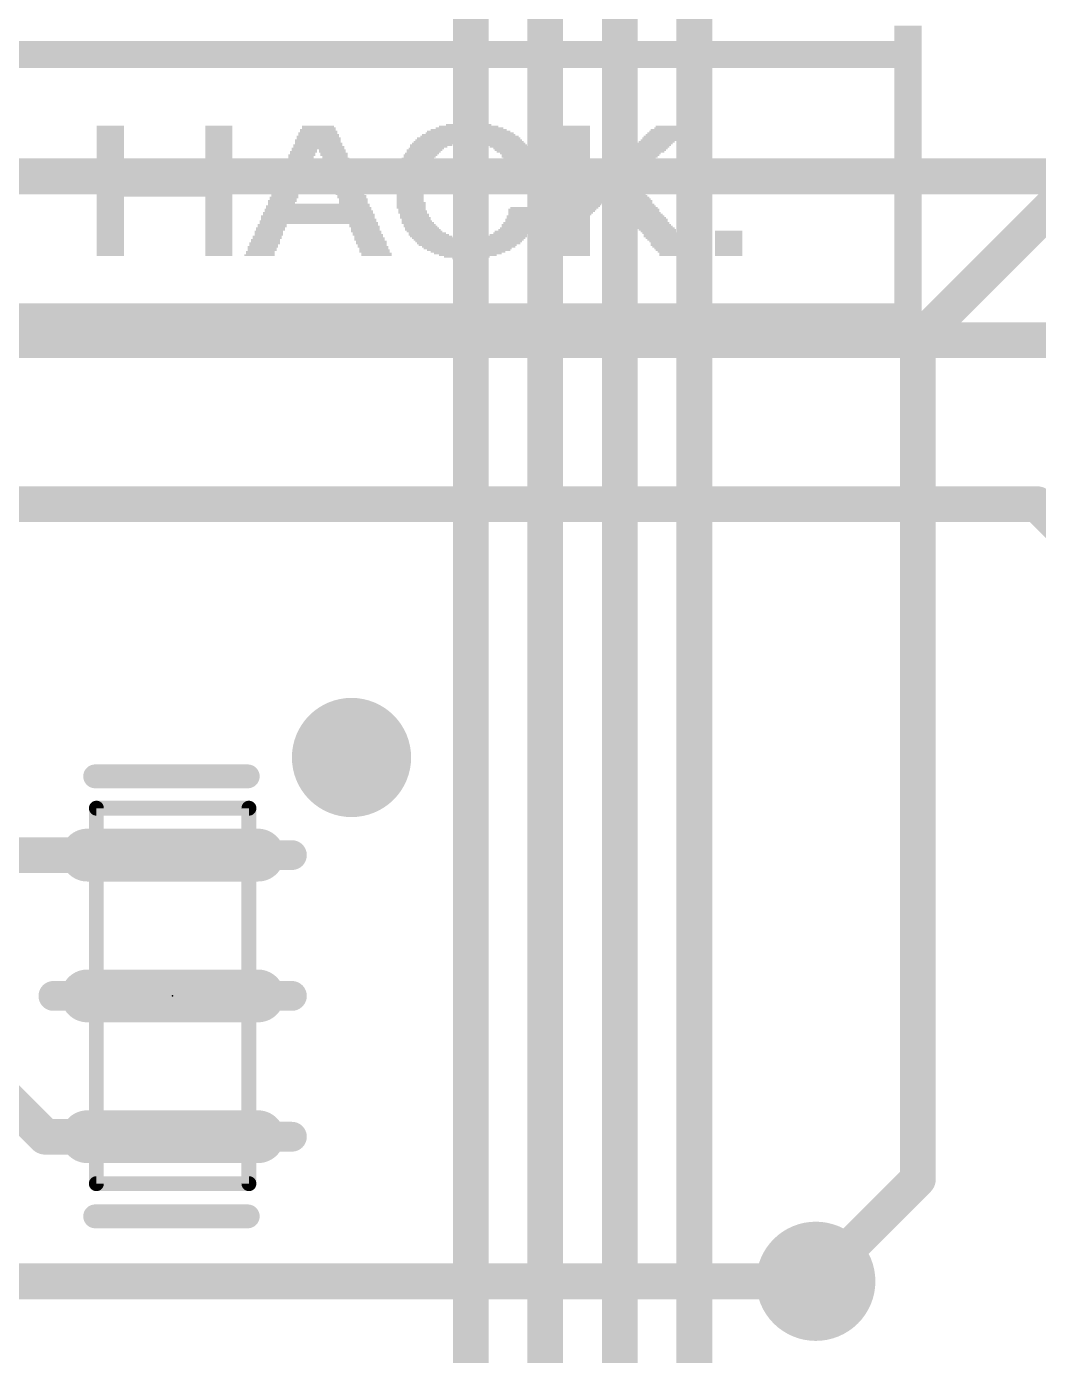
# Model space of a CAD drawing. Extents: x -0.75 to 3.47, y -1.8 to 2.11.
# Drawn here: x 1.901 to 2.2404, y 0.7594 to 1.2052 of the extents above; entities that cross this region are included whole.
import ezdxf

# ---------------------------------------------------------------- set-up
doc = ezdxf.new("R2010")
doc.units = 0
doc.header["$MEASUREMENT"] = 0
doc.layers.get('0').update_dxf_attribs({"linetype": 'CONTINUOUS'})
for name, color, linetype in [('1', 22, 'CONTINUOUS'), ('16', 175, 'CONTINUOUS'), ('18', 82, 'CONTINUOUS'), ('21', 32, 'CONTINUOUS'), ('23', 7, 'CONTINUOUS'), ('51', 53, 'CONTINUOUS')]:
    doc.layers.add(name, color=color, linetype=linetype)

# ---------------------------------------------------------------- blocks, each defined once
blk = doc.blocks.new('RECT')
blk.add_solid([(-0.5, -0.5), (0.5, -0.5), (-0.5, 0.5), (0.5, 0.5)])
blk = doc.blocks.new('RECT72000X304800R100')
at = {"const_width": 0.008858}
blk.add_lwpolyline([(0.004429, -0.028642), (0.004429, 0.028642, 0.414214), (0, 0.033071), (0, 0.033071, 0.414214), (-0.004429, 0.028642), (-0.004429, -0.028642, 0.414214), (0, -0.033071), (0, -0.033071, 0.414214)], format="xyb", close=True, dxfattribs=at)
blk.add_solid([(-0.001, -0.029642), (0.001, -0.029642), (-0.001, 0.029642), (0.001, 0.029642)])
blk = doc.blocks.new('ROUNDV')
at = {"const_width": 0.5}
blk.add_lwpolyline([(0, -0.25, 1), (0, 0.25, 1), (0, -0.25)], format="xyb", dxfattribs=at)

msp = doc.modelspace()

# ---------------------------------------------------------------- linework, layer by layer
at = {"layer": '1'}
for points, const_width in [([(2.05, 0.73), (2.05, 1.6)], 0.012), ([(2.075, 0.715), (2.075, 1.525)], 0.012), ([(2.1, 0.705), (2.1, 1.4)], 0.012), ([(2.125, 0.695), (2.125, 1.36)], 0.012), ([(2.2, 1.1), (2.4, 1.3)], 0.012), ([(2.2, 0.818504), (2.2, 1.1)], 0.012), ([(1.95, 0.927244), (1.887244, 0.927244)], 0.012), ([(1.95, 0.927244), (1.91, 0.927244)], 0.01), ([(1.95, 0.927244), (1.99, 0.927244)], 0.01), ([(1.86126, 0.87874), (1.907244, 0.832756)], 0.012), ([(1.95, 0.88), (1.91, 0.88)], 0.01), ([(1.95, 0.88), (1.99, 0.88)], 0.01), ([(1.95, 0.832756), (1.907244, 0.832756)], 0.012), ([(1.95, 0.832756), (1.91, 0.832756)], 0.01), ([(1.99, 0.832756), (1.95, 0.832756)], 0.01), ([(2.165748, 0.784252), (2.2, 0.818504)], 0.012)]:
    msp.add_lwpolyline(points, dxfattribs=dict(at, const_width=const_width))
for points, const_width in [([(2.203, 1.1, 1), (2.197, 1.1)], 0.006), ([(2.197879, 1.102121, 1), (2.202121, 1.097879)], 0.006), ([(1.91, 0.929744, 1), (1.91, 0.924744)], 0.005), ([(1.95, 0.929744, 1), (1.95, 0.924744)], 0.005), ([(1.95, 0.924244, 1), (1.95, 0.930244)], 0.006), ([(1.95, 0.924744, 1), (1.95, 0.929744)], 0.005), ([(1.99, 0.924744, 1), (1.99, 0.929744)], 0.005), ([(1.91, 0.8825, 1), (1.91, 0.8775)], 0.005), ([(1.95, 0.8825, 1), (1.95, 0.8775)], 0.005), ([(1.95, 0.8775, 1), (1.95, 0.8825)], 0.005), ([(1.99, 0.8775, 1), (1.99, 0.8825)], 0.005), ([(1.907244, 0.835756, 1), (1.907244, 0.829756)], 0.006), ([(1.95, 0.829756, 1), (1.95, 0.835756)], 0.006), ([(1.905123, 0.830635, 1), (1.909365, 0.834877)], 0.006), ([(1.91, 0.835256, 1), (1.91, 0.830256)], 0.005), ([(1.95, 0.835256, 1), (1.95, 0.830256)], 0.005), ([(1.95, 0.830256, 1), (1.95, 0.835256)], 0.005), ([(1.99, 0.830256, 1), (1.99, 0.835256)], 0.005), ([(2.197, 0.818504, 1), (2.203, 0.818504)], 0.006), ([(2.202121, 0.816383, 1), (2.197879, 0.820625)], 0.006), ([(2.163627, 0.786373, 1), (2.167869, 0.782131)], 0.006)]:
    msp.add_lwpolyline(points, format="xyb", dxfattribs=dict(at, const_width=const_width))
at = {"layer": '16', "const_width": 0.012}
for points in [[(2.31, 1.155), (1.545, 1.155)], [(1.555, 1.1), (2.5, 1.1)], [(2.24, 1.045), (1.555, 1.045)], [(2.4, 0.885), (2.24, 1.045)], [(1.880748, 0.784252), (2.165748, 0.784252)]]:
    msp.add_lwpolyline(points, dxfattribs=at)
at = {"layer": '16', "const_width": 0.006}
for points in [[(2.242121, 1.047121, 1), (2.237879, 1.042879)], [(2.24, 1.042, 1), (2.24, 1.048)], [(2.165748, 0.781252, 1), (2.165748, 0.787252)]]:
    msp.add_lwpolyline(points, format="xyb", dxfattribs=at)
at = {"layer": '21', "const_width": 0.008}
for points in [[(1.924009, 0.953666), (1.975191, 0.953666)], [(1.975191, 0.806034), (1.924009, 0.806034)]]:
    msp.add_lwpolyline(points, dxfattribs=at)
at = {"layer": '21', "const_width": 0.004}
for points in [[(1.924009, 0.955666, 1), (1.924009, 0.951666)], [(1.975191, 0.951666, 1), (1.975191, 0.955666)], [(1.924009, 0.808034, 1), (1.924009, 0.804034)], [(1.975191, 0.804034, 1), (1.975191, 0.808034)]]:
    msp.add_lwpolyline(points, format="xyb", dxfattribs=at)
at = {"layer": '23'}
msp.add_point((1.95, 0.88), dxfattribs=at)
at = {"layer": '51', "const_width": 0.005}
for points in [[(1.924409, 0.817008), (1.924409, 0.942992)], [(1.924409, 0.942992), (1.975591, 0.942992)], [(1.975591, 0.942992), (1.975591, 0.817008)], [(1.975591, 0.817008), (1.924409, 0.817008)]]:
    msp.add_lwpolyline(points, dxfattribs=at)
at = {"layer": '51', "const_width": 0.0025}
for points in [[(1.925659, 0.942992, 1), (1.923159, 0.942992)], [(1.924409, 0.944242, 1), (1.924409, 0.941742)], [(1.976841, 0.942992, 1), (1.974341, 0.942992)], [(1.975591, 0.941742, 1), (1.975591, 0.944242)], [(1.924409, 0.818258, 1), (1.924409, 0.815758)], [(1.923159, 0.817008, 1), (1.925659, 0.817008)], [(1.974341, 0.817008, 1), (1.976841, 0.817008)], [(1.975591, 0.815758, 1), (1.975591, 0.818258)]]:
    msp.add_lwpolyline(points, format="xyb", dxfattribs=at)

# ---------------------------------------------------------------- block references
at = {"layer": '1', "rotation": 90}
for p in [(1.95, 0.927244), (1.95, 0.88), (1.95, 0.832756)]:
    msp.add_blockref('RECT72000X304800R100', p, dxfattribs=at)
at = {"layer": '18', "xscale": 0.04, "yscale": 0.04}
for p in [(2.01, 0.96), (2.01, 0.96), (2.165748, 0.784252), (2.165748, 0.784252)]:
    msp.add_blockref('ROUNDV', p, dxfattribs=at)
at = {"layer": '21'}
for p, xscale, yscale in [((2.196706, 1.205241), 0.0091, 0.00057), ((2.196706, 1.204671), 0.0091, 0.00057), ((2.196706, 1.204101), 0.0091, 0.00057), ((1.748706, 1.200126), 0.9051, 0.00056), ((1.748706, 1.199561), 0.9051, 0.00057), ((2.196706, 1.203536), 0.0091, 0.00056), ((2.196706, 1.202971), 0.0091, 0.00057), ((2.196706, 1.202401), 0.0091, 0.00057), ((2.196706, 1.201831), 0.0091, 0.00057), ((2.196706, 1.201261), 0.0091, 0.00057), ((2.196706, 1.200691), 0.0091, 0.00057), ((1.748706, 1.198991), 0.9051, 0.00057), ((1.748706, 1.198421), 0.9051, 0.00057), ((1.748706, 1.197851), 0.9051, 0.00057), ((1.748706, 1.197286), 0.9051, 0.00056), ((1.748706, 1.196721), 0.9051, 0.00057), ((1.748706, 1.196151), 0.9051, 0.00057), ((1.748706, 1.195581), 0.9051, 0.00057), ((1.748706, 1.195011), 0.9051, 0.00057), ((1.748706, 1.194441), 0.9051, 0.00057), ((1.748706, 1.193876), 0.9051, 0.00056), ((1.748706, 1.193311), 0.9051, 0.00057), ((1.748706, 1.192741), 0.9051, 0.00057), ((1.748706, 1.192171), 0.9051, 0.00057), ((1.748706, 1.191601), 0.9051, 0.00057), ((2.196706, 1.191036), 0.0091, 0.00056), ((2.196706, 1.190471), 0.0091, 0.00057), ((2.196706, 1.189901), 0.0091, 0.00057), ((2.196706, 1.189331), 0.0091, 0.00057), ((2.196706, 1.188761), 0.0091, 0.00057), ((2.196706, 1.188191), 0.0091, 0.00057), ((2.196706, 1.187626), 0.0091, 0.00056), ((2.196706, 1.187061), 0.0091, 0.00057), ((2.196706, 1.186491), 0.0091, 0.00057), ((2.196706, 1.185921), 0.0091, 0.00057), ((2.196706, 1.185351), 0.0091, 0.00057), ((2.196706, 1.184786), 0.0091, 0.00056), ((2.196706, 1.184221), 0.0091, 0.00057), ((2.196706, 1.183651), 0.0091, 0.00057), ((2.196706, 1.183081), 0.0091, 0.00057), ((2.196706, 1.182511), 0.0091, 0.00057), ((2.196706, 1.181941), 0.0091, 0.00057), ((2.196706, 1.181376), 0.0091, 0.00056), ((2.196706, 1.180811), 0.0091, 0.00057), ((2.196706, 1.180241), 0.0091, 0.00057), ((2.196706, 1.179671), 0.0091, 0.00057), ((2.196706, 1.179101), 0.0091, 0.00057), ((2.196706, 1.178536), 0.0091, 0.00056), ((2.196706, 1.177971), 0.0091, 0.00057), ((2.196706, 1.177401), 0.0091, 0.00057), ((2.196706, 1.176831), 0.0091, 0.00057), ((2.049306, 1.172851), 0.0085, 0.00057), ((2.196706, 1.176261), 0.0091, 0.00057), ((2.196706, 1.175691), 0.0091, 0.00057), ((2.196706, 1.175126), 0.0091, 0.00056), ((2.196706, 1.174561), 0.0091, 0.00057), ((2.196706, 1.173991), 0.0091, 0.00057), ((2.196706, 1.173421), 0.0091, 0.00057), ((2.196706, 1.172851), 0.0091, 0.00057), ((1.929106, 1.171721), 0.0091, 0.00057), ((1.929106, 1.171151), 0.0091, 0.00057), ((1.929106, 1.170581), 0.0091, 0.00057), ((1.929106, 1.170011), 0.0091, 0.00057), ((1.929106, 1.169446), 0.0091, 0.00056), ((1.929106, 1.168881), 0.0091, 0.00057), ((1.929106, 1.168311), 0.0091, 0.00057), ((1.965506, 1.171721), 0.0091, 0.00057), ((1.965506, 1.171151), 0.0091, 0.00057), ((1.965506, 1.170581), 0.0091, 0.00057), ((1.965506, 1.170011), 0.0091, 0.00057), ((1.965506, 1.169446), 0.0091, 0.00056), ((1.965506, 1.168881), 0.0091, 0.00057), ((1.965506, 1.168311), 0.0091, 0.00057), ((1.998756, 1.168311), 0.0142, 0.00057), ((1.998706, 1.169446), 0.0131, 0.00056), ((1.999006, 1.168881), 0.0137, 0.00057), ((1.998706, 1.170581), 0.0119, 0.00057), ((1.999006, 1.170011), 0.0125, 0.00057), ((1.998756, 1.171721), 0.0108, 0.00057), ((1.999006, 1.171151), 0.0113, 0.00057), ((2.049556, 1.168311), 0.033, 0.00057), ((2.049306, 1.168881), 0.0313, 0.00057), ((2.049606, 1.169446), 0.0295, 0.00056), ((2.049306, 1.170011), 0.0279, 0.00057), ((2.049306, 1.170581), 0.0255, 0.00057), ((2.049606, 1.171151), 0.0227, 0.00057), ((2.049306, 1.171721), 0.0199, 0.00057), ((2.049306, 1.172286), 0.0153, 0.00056), ((2.085406, 1.171721), 0.0091, 0.00057), ((2.085406, 1.171151), 0.0091, 0.00057), ((2.085406, 1.170581), 0.0091, 0.00057), ((2.085406, 1.170011), 0.0091, 0.00057), ((2.085406, 1.169446), 0.0091, 0.00056), ((2.085406, 1.168881), 0.0091, 0.00057), ((2.085406, 1.168311), 0.0091, 0.00057), ((2.114306, 1.168311), 0.0125, 0.00057), ((2.114906, 1.168881), 0.0125, 0.00057), ((2.115506, 1.169446), 0.0125, 0.00056), ((2.116106, 1.170011), 0.0125, 0.00057), ((2.116606, 1.170581), 0.0125, 0.00057), ((2.117806, 1.171151), 0.0125, 0.00057), ((2.118306, 1.171721), 0.0125, 0.00057), ((2.196706, 1.172286), 0.0091, 0.00056), ((2.196706, 1.171721), 0.0091, 0.00057), ((2.196706, 1.171151), 0.0091, 0.00057), ((2.196706, 1.170581), 0.0091, 0.00057), ((2.196706, 1.170011), 0.0091, 0.00057), ((2.196706, 1.169446), 0.0091, 0.00056), ((2.196706, 1.168881), 0.0091, 0.00057), ((2.196706, 1.168311), 0.0091, 0.00057), ((1.929106, 1.167741), 0.0091, 0.00057), ((1.929106, 1.167171), 0.0091, 0.00057), ((1.929106, 1.166601), 0.0091, 0.00057), ((1.929106, 1.166036), 0.0091, 0.00056), ((1.929106, 1.165471), 0.0091, 0.00057), ((1.929106, 1.164901), 0.0091, 0.00057), ((1.929106, 1.164331), 0.0091, 0.00057), ((1.929106, 1.163761), 0.0091, 0.00057), ((1.965506, 1.167741), 0.0091, 0.00057), ((1.965506, 1.167171), 0.0091, 0.00057), ((1.965506, 1.166601), 0.0091, 0.00057), ((1.965506, 1.166036), 0.0091, 0.00056), ((1.965506, 1.165471), 0.0091, 0.00057), ((1.965506, 1.164901), 0.0091, 0.00057), ((1.965506, 1.164331), 0.0091, 0.00057), ((1.965506, 1.163761), 0.0091, 0.00057), ((1.998756, 1.164331), 0.0176, 0.00057), ((1.994206, 1.163761), 0.0085, 0.00057), ((1.998706, 1.165471), 0.0165, 0.00057), ((1.999006, 1.164901), 0.0171, 0.00057), ((1.998706, 1.167171), 0.0153, 0.00057), ((1.998706, 1.166601), 0.0153, 0.00057), ((1.999006, 1.166036), 0.0159, 0.00056), ((1.999006, 1.167741), 0.0147, 0.00057), ((2.003556, 1.163761), 0.009, 0.00057), ((2.034506, 1.163761), 0.0119, 0.00057), ((2.035106, 1.164331), 0.0119, 0.00057), ((2.036756, 1.165471), 0.0142, 0.00057), ((2.035906, 1.164901), 0.0125, 0.00057), ((2.037906, 1.166036), 0.0153, 0.00056), ((2.049306, 1.166601), 0.0369, 0.00057), ((2.049256, 1.167171), 0.0358, 0.00057), ((2.049306, 1.167741), 0.0347, 0.00057), ((2.060406, 1.166036), 0.0159, 0.00056), ((2.061756, 1.165471), 0.0142, 0.00057), ((2.062906, 1.164901), 0.0131, 0.00057), ((2.063806, 1.164331), 0.0125, 0.00057), ((2.064056, 1.163761), 0.012, 0.00057), ((2.085406, 1.167741), 0.0091, 0.00057), ((2.085406, 1.167171), 0.0091, 0.00057), ((2.085406, 1.166601), 0.0091, 0.00057), ((2.085406, 1.166036), 0.0091, 0.00056), ((2.085406, 1.165471), 0.0091, 0.00057), ((2.085406, 1.164901), 0.0091, 0.00057), ((2.085406, 1.164331), 0.0091, 0.00057), ((2.085406, 1.163761), 0.0091, 0.00057), ((2.109206, 1.163761), 0.0125, 0.00057), ((2.109806, 1.164331), 0.0125, 0.00057), ((2.110406, 1.164901), 0.0125, 0.00057), ((2.111206, 1.165471), 0.0119, 0.00057), ((2.111806, 1.166036), 0.0119, 0.00056), ((2.112356, 1.166601), 0.012, 0.00057), ((2.113206, 1.167171), 0.0125, 0.00057), ((2.113806, 1.167741), 0.0125, 0.00057), ((2.196706, 1.167741), 0.0091, 0.00057), ((2.196706, 1.167171), 0.0091, 0.00057), ((2.196706, 1.166601), 0.0091, 0.00057), ((2.196706, 1.166036), 0.0091, 0.00056), ((2.196706, 1.165471), 0.0091, 0.00057), ((2.196706, 1.164901), 0.0091, 0.00057), ((2.196706, 1.164331), 0.0091, 0.00057), ((2.196706, 1.163761), 0.0091, 0.00057), ((1.929106, 1.163191), 0.0091, 0.00057), ((1.929106, 1.162626), 0.0091, 0.00056), ((1.929106, 1.162061), 0.0091, 0.00057), ((1.929106, 1.161491), 0.0091, 0.00057), ((1.929106, 1.160921), 0.0091, 0.00057), ((1.929106, 1.160351), 0.0091, 0.00057), ((1.929106, 1.159786), 0.0091, 0.00056), ((1.929106, 1.159221), 0.0091, 0.00057), ((1.965506, 1.163191), 0.0091, 0.00057), ((1.965506, 1.162626), 0.0091, 0.00056), ((1.965506, 1.162061), 0.0091, 0.00057), ((1.965506, 1.161491), 0.0091, 0.00057), ((1.965506, 1.160921), 0.0091, 0.00057), ((1.965506, 1.160351), 0.0091, 0.00057), ((1.965506, 1.159786), 0.0091, 0.00056), ((1.965506, 1.159221), 0.0091, 0.00057), ((1.992206, 1.159221), 0.0091, 0.00057), ((1.992806, 1.160351), 0.0091, 0.00057), ((1.992506, 1.159786), 0.0085, 0.00056), ((1.993306, 1.162061), 0.0091, 0.00057), ((1.993056, 1.161491), 0.0086, 0.00057), ((1.993056, 1.160921), 0.0086, 0.00057), ((1.993906, 1.163191), 0.0091, 0.00057), ((1.993606, 1.162626), 0.0085, 0.00056), ((2.003556, 1.163191), 0.009, 0.00057), ((2.004106, 1.162626), 0.0091, 0.00056), ((2.004106, 1.162061), 0.0091, 0.00057), ((2.004406, 1.161491), 0.0085, 0.00057), ((2.004706, 1.160921), 0.0091, 0.00057), ((2.004706, 1.160351), 0.0091, 0.00057), ((2.005306, 1.159786), 0.0091, 0.00056), ((2.005306, 1.159221), 0.0091, 0.00057), ((2.031406, 1.159221), 0.0103, 0.00057), ((2.032256, 1.160921), 0.0108, 0.00057), ((2.031956, 1.160351), 0.0102, 0.00057), ((2.031956, 1.159786), 0.0102, 0.00056), ((2.033106, 1.162061), 0.0113, 0.00057), ((2.032856, 1.161491), 0.0108, 0.00057), ((2.033656, 1.162626), 0.0114, 0.00056), ((2.034256, 1.163191), 0.0114, 0.00057), ((2.064606, 1.163191), 0.0119, 0.00057), ((2.065206, 1.162626), 0.0107, 0.00056), ((2.065756, 1.162061), 0.0108, 0.00057), ((2.065756, 1.161491), 0.0108, 0.00057), ((2.066356, 1.160921), 0.0108, 0.00057), ((2.066656, 1.160351), 0.0102, 0.00057), ((2.066656, 1.159786), 0.0102, 0.00056), ((2.067206, 1.159221), 0.0103, 0.00057), ((2.085406, 1.163191), 0.0091, 0.00057), ((2.085406, 1.162626), 0.0091, 0.00056), ((2.085406, 1.162061), 0.0091, 0.00057), ((2.085406, 1.161491), 0.0091, 0.00057), ((2.085406, 1.160921), 0.0091, 0.00057), ((2.085406, 1.160351), 0.0091, 0.00057), ((2.085406, 1.159786), 0.0091, 0.00056), ((2.085406, 1.159221), 0.0091, 0.00057), ((2.104106, 1.159221), 0.0125, 0.00057), ((2.105006, 1.159786), 0.0119, 0.00056), ((2.105556, 1.160351), 0.012, 0.00057), ((2.106106, 1.160921), 0.0119, 0.00057), ((2.106706, 1.161491), 0.0119, 0.00057), ((2.107256, 1.162061), 0.012, 0.00057), ((2.107806, 1.162626), 0.0119, 0.00056), ((2.108706, 1.163191), 0.0125, 0.00057), ((2.196706, 1.163191), 0.0091, 0.00057), ((2.196706, 1.162626), 0.0091, 0.00056), ((2.196706, 1.162061), 0.0091, 0.00057), ((2.196706, 1.161491), 0.0091, 0.00057), ((2.196706, 1.160921), 0.0091, 0.00057), ((2.196706, 1.160351), 0.0091, 0.00057), ((2.196706, 1.159786), 0.0091, 0.00056), ((2.196706, 1.159221), 0.0091, 0.00057), ((1.929106, 1.158651), 0.0091, 0.00057), ((1.929106, 1.158081), 0.0091, 0.00057), ((1.929106, 1.157511), 0.0091, 0.00057), ((1.929106, 1.156941), 0.0091, 0.00057), ((1.929106, 1.156376), 0.0091, 0.00056), ((1.929106, 1.155811), 0.0091, 0.00057), ((1.929106, 1.155241), 0.0091, 0.00057), ((1.947306, 1.154671), 0.0455, 0.00057), ((1.965506, 1.158651), 0.0091, 0.00057), ((1.965506, 1.158081), 0.0091, 0.00057), ((1.965506, 1.157511), 0.0091, 0.00057), ((1.965506, 1.156941), 0.0091, 0.00057), ((1.965506, 1.156376), 0.0091, 0.00056), ((1.965506, 1.155811), 0.0091, 0.00057), ((1.965506, 1.155241), 0.0091, 0.00057), ((1.990506, 1.155241), 0.0091, 0.00057), ((1.990206, 1.154671), 0.0085, 0.00057), ((1.991056, 1.156941), 0.009, 0.00057), ((1.991056, 1.156376), 0.009, 0.00056), ((1.990806, 1.155811), 0.0085, 0.00057), ((1.991606, 1.158081), 0.0091, 0.00057), ((1.991606, 1.157511), 0.0091, 0.00057), ((1.991906, 1.158651), 0.0085, 0.00057), ((2.005806, 1.158651), 0.0091, 0.00057), ((2.005806, 1.158081), 0.0091, 0.00057), ((2.006106, 1.157511), 0.0097, 0.00057), ((2.006406, 1.156941), 0.0091, 0.00057), ((2.006406, 1.156376), 0.0091, 0.00056), ((2.007006, 1.155811), 0.0091, 0.00057), ((2.007006, 1.155241), 0.0091, 0.00057), ((2.007256, 1.154671), 0.0096, 0.00057), ((2.030006, 1.155241), 0.0097, 0.00057), ((2.030006, 1.154671), 0.0097, 0.00057), ((2.030856, 1.157511), 0.0102, 0.00057), ((2.030556, 1.156941), 0.0096, 0.00057), ((2.030556, 1.156376), 0.0096, 0.00056), ((2.030556, 1.155811), 0.0096, 0.00057), ((2.031406, 1.158651), 0.0103, 0.00057), ((2.031106, 1.158081), 0.0097, 0.00057), ((2.067206, 1.158651), 0.0103, 0.00057), ((2.067506, 1.158081), 0.0097, 0.00057), ((2.067756, 1.157511), 0.0102, 0.00057), ((2.067756, 1.156941), 0.0102, 0.00057), ((2.068056, 1.156376), 0.0096, 0.00056), ((2.068056, 1.155811), 0.0096, 0.00057), ((2.085406, 1.158651), 0.0091, 0.00057), ((2.085406, 1.158081), 0.0091, 0.00057), ((2.085406, 1.157511), 0.0091, 0.00057), ((2.085406, 1.156941), 0.0091, 0.00057), ((2.085406, 1.156376), 0.0091, 0.00056), ((2.085406, 1.155811), 0.0091, 0.00057), ((2.085406, 1.155241), 0.0091, 0.00057), ((2.085406, 1.154671), 0.0091, 0.00057), ((2.099006, 1.154671), 0.0113, 0.00057), ((2.099856, 1.155241), 0.012, 0.00057), ((2.100406, 1.155811), 0.0119, 0.00057), ((2.101006, 1.156376), 0.0119, 0.00056), ((2.101556, 1.156941), 0.012, 0.00057), ((2.102106, 1.157511), 0.0119, 0.00057), ((2.102706, 1.158081), 0.0119, 0.00057), ((2.103306, 1.158651), 0.0119, 0.00057), ((2.196706, 1.158651), 0.0091, 0.00057), ((2.196706, 1.158081), 0.0091, 0.00057), ((2.196706, 1.157511), 0.0091, 0.00057), ((2.196706, 1.156941), 0.0091, 0.00057), ((2.196706, 1.156376), 0.0091, 0.00056), ((2.196706, 1.155811), 0.0091, 0.00057), ((2.196706, 1.155241), 0.0091, 0.00057), ((2.196706, 1.154671), 0.0091, 0.00057), ((1.947306, 1.154101), 0.0455, 0.00057), ((1.947306, 1.153536), 0.0455, 0.00056), ((1.947306, 1.152971), 0.0455, 0.00057), ((1.947306, 1.152401), 0.0455, 0.00057), ((1.947306, 1.151831), 0.0455, 0.00057), ((1.947306, 1.151261), 0.0455, 0.00057), ((1.947306, 1.150696), 0.0455, 0.00056), ((1.947306, 1.150131), 0.0455, 0.00057), ((1.988206, 1.150131), 0.0091, 0.00057), ((1.988806, 1.151831), 0.0091, 0.00057), ((1.988806, 1.151261), 0.0091, 0.00057), ((1.988806, 1.150696), 0.0091, 0.00056), ((1.989356, 1.152971), 0.009, 0.00057), ((1.989356, 1.152401), 0.009, 0.00057), ((1.989906, 1.154101), 0.0091, 0.00057), ((1.989906, 1.153536), 0.0091, 0.00056), ((2.007506, 1.154101), 0.0091, 0.00057), ((2.007806, 1.153536), 0.0097, 0.00056), ((2.008106, 1.152971), 0.0091, 0.00057), ((2.008406, 1.152401), 0.0097, 0.00057), ((2.008406, 1.151831), 0.0097, 0.00057), ((2.008706, 1.151261), 0.0091, 0.00057), ((2.008956, 1.150696), 0.0096, 0.00056), ((2.009206, 1.150131), 0.0091, 0.00057), ((2.030006, 1.154101), 0.0097, 0.00057), ((2.030006, 1.153536), 0.0097, 0.00056), ((2.030006, 1.152971), 0.0097, 0.00057), ((2.029706, 1.152401), 0.0091, 0.00057), ((2.029706, 1.151831), 0.0091, 0.00057), ((2.029706, 1.151261), 0.0091, 0.00057), ((2.029706, 1.150696), 0.0091, 0.00056), ((2.029706, 1.150131), 0.0091, 0.00057), ((2.085406, 1.154101), 0.0091, 0.00057), ((2.085406, 1.153536), 0.0091, 0.00056), ((2.085406, 1.152971), 0.0091, 0.00057), ((2.085406, 1.152401), 0.0091, 0.00057), ((2.093606, 1.151831), 0.0255, 0.00057), ((2.093906, 1.151261), 0.0261, 0.00057), ((2.094206, 1.150696), 0.0267, 0.00056), ((2.094456, 1.150131), 0.0272, 0.00057), ((2.098156, 1.152401), 0.0154, 0.00057), ((2.098156, 1.152971), 0.0142, 0.00057), ((2.098456, 1.153536), 0.0136, 0.00056), ((2.098706, 1.154101), 0.0119, 0.00057), ((2.196706, 1.154101), 0.0091, 0.00057), ((2.196706, 1.153536), 0.0091, 0.00056), ((2.196706, 1.152971), 0.0091, 0.00057), ((2.196706, 1.152401), 0.0091, 0.00057), ((2.196706, 1.151831), 0.0091, 0.00057), ((2.196706, 1.151261), 0.0091, 0.00057), ((2.196706, 1.150696), 0.0091, 0.00056), ((2.196706, 1.150131), 0.0091, 0.00057), ((1.947306, 1.149561), 0.0455, 0.00057), ((1.947306, 1.148991), 0.0455, 0.00057), ((1.947306, 1.148421), 0.0455, 0.00057), ((1.929106, 1.147851), 0.0091, 0.00057), ((1.929106, 1.147286), 0.0091, 0.00056), ((1.929106, 1.146721), 0.0091, 0.00057), ((1.929106, 1.146151), 0.0091, 0.00057), ((1.965506, 1.147851), 0.0091, 0.00057), ((1.965506, 1.147286), 0.0091, 0.00056), ((1.965506, 1.146721), 0.0091, 0.00057), ((1.965506, 1.146151), 0.0091, 0.00057), ((1.986806, 1.146721), 0.0097, 0.00057), ((1.986506, 1.146151), 0.0091, 0.00057), ((1.987356, 1.147851), 0.0096, 0.00057), ((1.987106, 1.147286), 0.0091, 0.00056), ((1.987606, 1.148991), 0.0091, 0.00057), ((1.987606, 1.148421), 0.0091, 0.00057), ((1.988206, 1.149561), 0.0091, 0.00057), ((2.009506, 1.149561), 0.0097, 0.00057), ((2.009506, 1.148991), 0.0097, 0.00057), ((2.010106, 1.148421), 0.0097, 0.00057), ((2.010106, 1.147851), 0.0097, 0.00057), ((2.010656, 1.147286), 0.0096, 0.00056), ((2.010656, 1.146721), 0.0096, 0.00057), ((2.010656, 1.146151), 0.0096, 0.00057), ((2.029706, 1.149561), 0.0091, 0.00057), ((2.029706, 1.148991), 0.0091, 0.00057), ((2.029706, 1.148421), 0.0091, 0.00057), ((2.029706, 1.147851), 0.0091, 0.00057), ((2.029706, 1.147286), 0.0091, 0.00056), ((2.029706, 1.146721), 0.0091, 0.00057), ((2.030006, 1.146151), 0.0097, 0.00057), ((2.094456, 1.149561), 0.0272, 0.00057), ((2.094756, 1.148991), 0.0278, 0.00057), ((2.095056, 1.148421), 0.0284, 0.00057), ((2.088806, 1.147851), 0.0159, 0.00057), ((2.088506, 1.147286), 0.0153, 0.00056), ((2.088206, 1.146721), 0.0147, 0.00057), ((2.087656, 1.146151), 0.0136, 0.00057), ((2.103856, 1.147851), 0.012, 0.00057), ((2.104406, 1.147286), 0.0119, 0.00056), ((2.104706, 1.146721), 0.0125, 0.00057), ((2.105006, 1.146151), 0.0119, 0.00057), ((2.196706, 1.149561), 0.0091, 0.00057), ((2.196706, 1.148991), 0.0091, 0.00057), ((2.196706, 1.148421), 0.0091, 0.00057), ((2.196706, 1.147851), 0.0091, 0.00057), ((2.196706, 1.147286), 0.0091, 0.00056), ((2.196706, 1.146721), 0.0091, 0.00057), ((2.196706, 1.146151), 0.0091, 0.00057), ((1.929106, 1.145581), 0.0091, 0.00057), ((1.929106, 1.145011), 0.0091, 0.00057), ((1.929106, 1.144446), 0.0091, 0.00056), ((1.929106, 1.143881), 0.0091, 0.00057), ((1.929106, 1.143311), 0.0091, 0.00057), ((1.929106, 1.142741), 0.0091, 0.00057), ((1.929106, 1.142171), 0.0091, 0.00057), ((1.929106, 1.141601), 0.0091, 0.00057), ((1.965506, 1.145581), 0.0091, 0.00057), ((1.965506, 1.145011), 0.0091, 0.00057), ((1.965506, 1.144446), 0.0091, 0.00056), ((1.965506, 1.143881), 0.0091, 0.00057), ((1.965506, 1.143311), 0.0091, 0.00057), ((1.965506, 1.142741), 0.0091, 0.00057), ((1.965506, 1.142171), 0.0091, 0.00057), ((1.965506, 1.141601), 0.0091, 0.00057), ((1.998706, 1.141601), 0.0381, 0.00057), ((1.998706, 1.142741), 0.0369, 0.00057), ((1.999006, 1.142171), 0.0375, 0.00057), ((1.998756, 1.143881), 0.0358, 0.00057), ((1.999006, 1.143311), 0.0363, 0.00057), ((1.998706, 1.145011), 0.0347, 0.00057), ((1.999006, 1.144446), 0.0353, 0.00056), ((1.999006, 1.145581), 0.0341, 0.00057), ((2.030006, 1.145581), 0.0097, 0.00057), ((2.030006, 1.145011), 0.0097, 0.00057), ((2.030006, 1.144446), 0.0097, 0.00056), ((2.030306, 1.143881), 0.0091, 0.00057), ((2.030556, 1.143311), 0.0096, 0.00057), ((2.030556, 1.142741), 0.0096, 0.00057), ((2.031106, 1.142171), 0.0097, 0.00057), ((2.031106, 1.141601), 0.0097, 0.00057), ((2.067206, 1.141601), 0.0103, 0.00057), ((2.067756, 1.143881), 0.0102, 0.00057), ((2.067756, 1.143311), 0.0102, 0.00057), ((2.067506, 1.142741), 0.0097, 0.00057), ((2.067506, 1.142171), 0.0097, 0.00057), ((2.068056, 1.144446), 0.0096, 0.00056), ((2.087356, 1.145581), 0.013, 0.00057), ((2.087106, 1.145011), 0.0125, 0.00057), ((2.086806, 1.144446), 0.0119, 0.00056), ((2.086506, 1.143881), 0.0113, 0.00057), ((2.086256, 1.143311), 0.0108, 0.00057), ((2.085956, 1.142741), 0.0102, 0.00057), ((2.085656, 1.142171), 0.0096, 0.00057), ((2.085406, 1.141601), 0.0091, 0.00057), ((2.105556, 1.145581), 0.012, 0.00057), ((2.106106, 1.145011), 0.0119, 0.00057), ((2.106706, 1.144446), 0.0119, 0.00056), ((2.107006, 1.143881), 0.0125, 0.00057), ((2.107256, 1.143311), 0.012, 0.00057), ((2.107806, 1.142741), 0.0119, 0.00057), ((2.108406, 1.142171), 0.0119, 0.00057), ((2.108956, 1.141601), 0.012, 0.00057), ((2.196706, 1.145581), 0.0091, 0.00057), ((2.196706, 1.145011), 0.0091, 0.00057), ((2.196706, 1.144446), 0.0091, 0.00056), ((2.196706, 1.143881), 0.0091, 0.00057), ((2.196706, 1.143311), 0.0091, 0.00057), ((2.196706, 1.142741), 0.0091, 0.00057), ((2.196706, 1.142171), 0.0091, 0.00057), ((2.196706, 1.141601), 0.0091, 0.00057), ((1.929106, 1.141036), 0.0091, 0.00056), ((1.929106, 1.140471), 0.0091, 0.00057), ((1.929106, 1.139901), 0.0091, 0.00057), ((1.929106, 1.139331), 0.0091, 0.00057), ((1.929106, 1.138761), 0.0091, 0.00057), ((1.929106, 1.138191), 0.0091, 0.00057), ((1.929106, 1.137626), 0.0091, 0.00056), ((1.929106, 1.137061), 0.0091, 0.00057), ((1.965506, 1.141036), 0.0091, 0.00056), ((1.965506, 1.140471), 0.0091, 0.00057), ((1.965506, 1.139901), 0.0091, 0.00057), ((1.965506, 1.139331), 0.0091, 0.00057), ((1.965506, 1.138761), 0.0091, 0.00057), ((1.965506, 1.138191), 0.0091, 0.00057), ((1.965506, 1.137626), 0.0091, 0.00056), ((1.965506, 1.137061), 0.0091, 0.00057), ((1.982806, 1.137626), 0.0097, 0.00056), ((1.982806, 1.137061), 0.0097, 0.00057), ((1.983406, 1.138761), 0.0097, 0.00057), ((1.983406, 1.138191), 0.0097, 0.00057), ((1.998756, 1.139901), 0.0392, 0.00057), ((1.999006, 1.139331), 0.0397, 0.00057), ((1.998706, 1.141036), 0.0381, 0.00056), ((1.999006, 1.140471), 0.0387, 0.00057), ((2.014056, 1.138761), 0.0096, 0.00057), ((2.014356, 1.138191), 0.0102, 0.00057), ((2.014656, 1.137626), 0.0096, 0.00056), ((2.014656, 1.137061), 0.0096, 0.00057), ((2.031406, 1.141036), 0.0103, 0.00056), ((2.031706, 1.140471), 0.0097, 0.00057), ((2.031956, 1.139901), 0.0102, 0.00057), ((2.032256, 1.139331), 0.0108, 0.00057), ((2.032856, 1.138761), 0.0108, 0.00057), ((2.033106, 1.138191), 0.0113, 0.00057), ((2.033656, 1.137626), 0.0114, 0.00056), ((2.033956, 1.137061), 0.012, 0.00057), ((2.064656, 1.137061), 0.0108, 0.00057), ((2.065206, 1.137626), 0.0107, 0.00056), ((2.065756, 1.138761), 0.0108, 0.00057), ((2.065756, 1.138191), 0.0108, 0.00057), ((2.066056, 1.139331), 0.0102, 0.00057), ((2.066656, 1.140471), 0.0102, 0.00057), ((2.066656, 1.139901), 0.0102, 0.00057), ((2.066906, 1.141036), 0.0097, 0.00056), ((2.085406, 1.141036), 0.0091, 0.00056), ((2.085406, 1.140471), 0.0091, 0.00057), ((2.085406, 1.139901), 0.0091, 0.00057), ((2.085406, 1.139331), 0.0091, 0.00057), ((2.085406, 1.138761), 0.0091, 0.00057), ((2.085406, 1.138191), 0.0091, 0.00057), ((2.085406, 1.137626), 0.0091, 0.00056), ((2.085406, 1.137061), 0.0091, 0.00057), ((2.109206, 1.141036), 0.0125, 0.00056), ((2.109806, 1.140471), 0.0125, 0.00057), ((2.110106, 1.139901), 0.0119, 0.00057), ((2.110656, 1.139331), 0.012, 0.00057), ((2.111206, 1.138761), 0.0119, 0.00057), ((2.111806, 1.138191), 0.0119, 0.00057), ((2.112106, 1.137626), 0.0125, 0.00056), ((2.112606, 1.137061), 0.0125, 0.00057), ((2.196706, 1.141036), 0.0091, 0.00056), ((2.196706, 1.140471), 0.0091, 0.00057), ((2.196706, 1.139901), 0.0091, 0.00057), ((2.196706, 1.139331), 0.0091, 0.00057), ((2.196706, 1.138761), 0.0091, 0.00057), ((2.196706, 1.138191), 0.0091, 0.00057), ((2.196706, 1.137626), 0.0091, 0.00056), ((2.196706, 1.137061), 0.0091, 0.00057), ((1.929106, 1.136491), 0.0091, 0.00057), ((1.929106, 1.135921), 0.0091, 0.00057), ((1.929106, 1.135351), 0.0091, 0.00057), ((1.929106, 1.134786), 0.0091, 0.00056), ((1.929106, 1.134221), 0.0091, 0.00057), ((1.929106, 1.133651), 0.0091, 0.00057), ((1.929106, 1.133081), 0.0091, 0.00057), ((1.929106, 1.132511), 0.0091, 0.00057), ((1.965506, 1.136491), 0.0091, 0.00057), ((1.965506, 1.135921), 0.0091, 0.00057), ((1.965506, 1.135351), 0.0091, 0.00057), ((1.965506, 1.134786), 0.0091, 0.00056), ((1.965506, 1.134221), 0.0091, 0.00057), ((1.965506, 1.133651), 0.0091, 0.00057), ((1.965506, 1.133081), 0.0091, 0.00057), ((1.965506, 1.132511), 0.0091, 0.00057), ((1.980856, 1.132511), 0.0102, 0.00057), ((1.981106, 1.133651), 0.0097, 0.00057), ((1.981106, 1.133081), 0.0097, 0.00057), ((1.981706, 1.134786), 0.0097, 0.00056), ((1.981706, 1.134221), 0.0097, 0.00057), ((1.982256, 1.136491), 0.0096, 0.00057), ((1.982256, 1.135921), 0.0096, 0.00057), ((1.982256, 1.135351), 0.0096, 0.00057), ((2.014956, 1.136491), 0.0102, 0.00057), ((2.015206, 1.135921), 0.0097, 0.00057), ((2.015456, 1.135351), 0.0102, 0.00057), ((2.015756, 1.134786), 0.0096, 0.00056), ((2.016056, 1.134221), 0.0102, 0.00057), ((2.016056, 1.133651), 0.0102, 0.00057), ((2.016656, 1.133081), 0.0102, 0.00057), ((2.016656, 1.132511), 0.0102, 0.00057), ((2.034506, 1.136491), 0.0119, 0.00057), ((2.035406, 1.135921), 0.0125, 0.00057), ((2.035956, 1.135351), 0.0136, 0.00057), ((2.036756, 1.134786), 0.0142, 0.00056), ((2.038206, 1.134221), 0.0159, 0.00057), ((2.049306, 1.133651), 0.0369, 0.00057), ((2.049256, 1.133081), 0.0358, 0.00057), ((2.049306, 1.132511), 0.0347, 0.00057), ((2.060656, 1.134221), 0.0154, 0.00057), ((2.062056, 1.134786), 0.0136, 0.00056), ((2.062606, 1.135351), 0.0125, 0.00057), ((2.063506, 1.135921), 0.0119, 0.00057), ((2.064056, 1.136491), 0.012, 0.00057), ((2.085406, 1.136491), 0.0091, 0.00057), ((2.085406, 1.135921), 0.0091, 0.00057), ((2.085406, 1.135351), 0.0091, 0.00057), ((2.085406, 1.134786), 0.0091, 0.00056), ((2.085406, 1.134221), 0.0091, 0.00057), ((2.085406, 1.133651), 0.0091, 0.00057), ((2.085406, 1.133081), 0.0091, 0.00057), ((2.085406, 1.132511), 0.0091, 0.00057), ((2.112906, 1.136491), 0.0119, 0.00057), ((2.113506, 1.135921), 0.0119, 0.00057), ((2.114056, 1.135351), 0.012, 0.00057), ((2.114306, 1.134786), 0.0125, 0.00056), ((2.114906, 1.134221), 0.0125, 0.00057), ((2.115506, 1.133651), 0.0125, 0.00057), ((2.115806, 1.133081), 0.0119, 0.00057), ((2.116356, 1.132511), 0.012, 0.00057), ((2.136506, 1.136491), 0.0091, 0.00057), ((2.136506, 1.135921), 0.0091, 0.00057), ((2.136506, 1.135351), 0.0091, 0.00057), ((2.136506, 1.134786), 0.0091, 0.00056), ((2.136506, 1.134221), 0.0091, 0.00057), ((2.136506, 1.133651), 0.0091, 0.00057), ((2.136506, 1.133081), 0.0091, 0.00057), ((2.136506, 1.132511), 0.0091, 0.00057), ((2.196706, 1.136491), 0.0091, 0.00057), ((2.196706, 1.135921), 0.0091, 0.00057), ((2.196706, 1.135351), 0.0091, 0.00057), ((2.196706, 1.134786), 0.0091, 0.00056), ((2.196706, 1.134221), 0.0091, 0.00057), ((2.196706, 1.133651), 0.0091, 0.00057), ((2.196706, 1.133081), 0.0091, 0.00057), ((2.196706, 1.132511), 0.0091, 0.00057), ((1.929106, 1.131941), 0.0091, 0.00057), ((1.929106, 1.131376), 0.0091, 0.00056), ((1.929106, 1.130811), 0.0091, 0.00057), ((1.929106, 1.130241), 0.0091, 0.00057), ((1.929106, 1.129671), 0.0091, 0.00057), ((1.929106, 1.129101), 0.0091, 0.00057), ((1.929106, 1.128536), 0.0091, 0.00056), ((1.965506, 1.131941), 0.0091, 0.00057), ((1.965506, 1.131376), 0.0091, 0.00056), ((1.965506, 1.130811), 0.0091, 0.00057), ((1.965506, 1.130241), 0.0091, 0.00057), ((1.965506, 1.129671), 0.0091, 0.00057), ((1.965506, 1.129101), 0.0091, 0.00057), ((1.965506, 1.128536), 0.0091, 0.00056), ((1.979156, 1.128536), 0.0102, 0.00056), ((1.979406, 1.129671), 0.0097, 0.00057), ((1.979406, 1.129101), 0.0097, 0.00057), ((1.980256, 1.131376), 0.0102, 0.00056), ((1.980006, 1.130811), 0.0097, 0.00057), ((1.980006, 1.130241), 0.0097, 0.00057), ((1.980556, 1.131941), 0.0096, 0.00057), ((2.016906, 1.131941), 0.0097, 0.00057), ((2.017206, 1.131376), 0.0103, 0.00056), ((2.017506, 1.130811), 0.0097, 0.00057), ((2.017756, 1.130241), 0.0102, 0.00057), ((2.017756, 1.129671), 0.0102, 0.00057), ((2.018356, 1.129101), 0.0102, 0.00057), ((2.018356, 1.128536), 0.0102, 0.00056), ((2.049006, 1.131941), 0.0329, 0.00057), ((2.049306, 1.131376), 0.0313, 0.00056), ((2.049006, 1.130811), 0.0295, 0.00057), ((2.049306, 1.130241), 0.0279, 0.00057), ((2.049056, 1.129671), 0.025, 0.00057), ((2.049006, 1.129101), 0.0227, 0.00057), ((2.049006, 1.128536), 0.0193, 0.00056), ((2.048706, 1.127971), 0.0153, 0.00057), ((2.085406, 1.131941), 0.0091, 0.00057), ((2.085406, 1.131376), 0.0091, 0.00056), ((2.085406, 1.130811), 0.0091, 0.00057), ((2.085406, 1.130241), 0.0091, 0.00057), ((2.085406, 1.129671), 0.0091, 0.00057), ((2.085406, 1.129101), 0.0091, 0.00057), ((2.085406, 1.128536), 0.0091, 0.00056), ((2.116606, 1.131941), 0.0125, 0.00057), ((2.117206, 1.131376), 0.0125, 0.00056), ((2.117806, 1.130811), 0.0125, 0.00057), ((2.118306, 1.130241), 0.0125, 0.00057), ((2.118606, 1.129671), 0.0119, 0.00057), ((2.119206, 1.129101), 0.0119, 0.00057), ((2.119506, 1.128536), 0.0125, 0.00056), ((2.136506, 1.131941), 0.0091, 0.00057), ((2.136506, 1.131376), 0.0091, 0.00056), ((2.136506, 1.130811), 0.0091, 0.00057), ((2.136506, 1.130241), 0.0091, 0.00057), ((2.136506, 1.129671), 0.0091, 0.00057), ((2.136506, 1.129101), 0.0091, 0.00057), ((2.136506, 1.128536), 0.0091, 0.00056), ((2.196706, 1.131941), 0.0091, 0.00057), ((2.196706, 1.131376), 0.0091, 0.00056), ((2.196706, 1.130811), 0.0091, 0.00057), ((2.196706, 1.130241), 0.0091, 0.00057), ((2.196706, 1.129671), 0.0091, 0.00057), ((2.196706, 1.129101), 0.0091, 0.00057), ((2.196706, 1.128536), 0.0091, 0.00056), ((2.196706, 1.127971), 0.0091, 0.00057), ((2.048406, 1.127401), 0.0091, 0.00057), ((2.196706, 1.127401), 0.0091, 0.00057), ((2.196706, 1.126831), 0.0091, 0.00057), ((2.196706, 1.126261), 0.0091, 0.00057), ((2.196706, 1.125691), 0.0091, 0.00057), ((2.196706, 1.125126), 0.0091, 0.00056), ((2.196706, 1.124561), 0.0091, 0.00057), ((2.196706, 1.123991), 0.0091, 0.00057), ((2.196706, 1.123421), 0.0091, 0.00057), ((2.196706, 1.122851), 0.0091, 0.00057), ((2.196706, 1.122286), 0.0091, 0.00056), ((2.196706, 1.121721), 0.0091, 0.00057), ((2.196706, 1.121151), 0.0091, 0.00057), ((2.196706, 1.120581), 0.0091, 0.00057), ((2.196706, 1.120011), 0.0091, 0.00057), ((2.196706, 1.119441), 0.0091, 0.00057), ((2.196706, 1.118876), 0.0091, 0.00056), ((2.196706, 1.118311), 0.0091, 0.00057), ((2.196706, 1.117741), 0.0091, 0.00057), ((2.196706, 1.117171), 0.0091, 0.00057), ((2.196706, 1.116601), 0.0091, 0.00057), ((2.196706, 1.116036), 0.0091, 0.00056), ((2.196706, 1.115471), 0.0091, 0.00057), ((2.196706, 1.114901), 0.0091, 0.00057), ((1.748706, 1.112061), 0.9051, 0.00057), ((1.748706, 1.111491), 0.9051, 0.00057), ((1.748706, 1.110921), 0.9051, 0.00057), ((1.748706, 1.110351), 0.9051, 0.00057), ((2.196706, 1.114331), 0.0091, 0.00057), ((2.196706, 1.113761), 0.0091, 0.00057), ((2.196706, 1.113191), 0.0091, 0.00057), ((2.196706, 1.112626), 0.0091, 0.00056), ((1.748706, 1.109786), 0.9051, 0.00056), ((1.748706, 1.109221), 0.9051, 0.00057), ((1.748706, 1.108651), 0.9051, 0.00057), ((1.748706, 1.108081), 0.9051, 0.00057), ((1.748706, 1.107511), 0.9051, 0.00057), ((1.748706, 1.106941), 0.9051, 0.00057), ((1.749006, 1.106376), 0.9045, 0.00056), ((1.749006, 1.105811), 0.9045, 0.00057), ((1.748756, 1.105241), 0.904, 0.00057), ((1.748756, 1.104671), 0.9028, 0.00057), ((1.748706, 1.104101), 0.9017, 0.00057), ((1.748756, 1.103536), 0.9006, 0.00056)]:
    msp.add_blockref('RECT', p, dxfattribs=dict(at, xscale=xscale, yscale=yscale))

doc.saveas('drawing.dxf')
